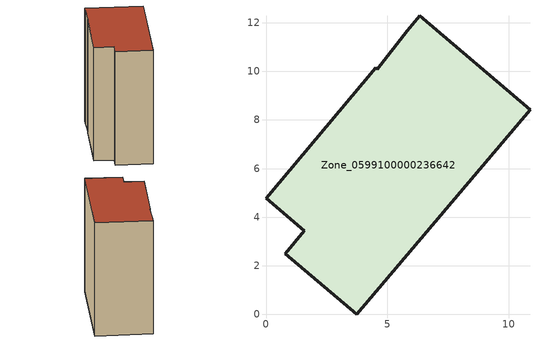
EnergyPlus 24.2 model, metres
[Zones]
Zone_0599100000236642
 floor ground (C_G): 5.8,11.66 6.33,12.29 10.87,8.41 3.73,0 0.8,2.5 1.58,3.43 0,4.77 4.52,10.14 4.58,10.09 z0
 wall outside (C_F): 10.87,8.41 6.33,12.29 5.8,11.66 4.58,10.09 4.52,10.14 0,4.77 1.58,3.43 0.8,2.5 3.73,0 10.87,8.41 z0:12.65
 roof outside (C_R): 6.33,12.29 5.8,11.66 4.58,10.09 4.52,10.14 0,4.77 1.58,3.43 0.8,2.5 3.73,0 10.87,8.41 z12.65
[BUILDING]
Pand.0599100000236642: North Axis=0; Terrain=City; Loads Convergence Tolerance Value=0.04; Temperature Convergence Tolerance Value=0.4; Solar Distribution=FullExterior; Maximum Number of Warmup Days=25; Minimum Number of Warmup Days=1
[Site:Location]
Rotterdam.The.Hague.AP_ZH_NLD Design_Conditions: Latitude=51.96; Longitude=4.45; Time Zone=1; Elevation=-4.5
[SITE:GROUNDTEMPERATURE:BUILDINGSURFACE]
18, 18, 18, 18, 18, 18, 18, 18, 18, 18, 18, 18
[MATERIAL] Thermal Absorptance=0.9; Solar Absorptance=0.7; Visible Absorptance=0.7
Name | Roughness | Thickness | Conductivity | Density | Specific Heat
G.TC.1946 | MediumSmooth | 0.15 | 1 | 540 | 1210
F.TC.1946 | Rough | 0.3 | 0.857143 | 1920 | 840
R.TC.1946 | MediumRough | 0.2 | 0.909091 | 1500 | 1000
[CONSTRUCTION]
C_G: G.TC.1946
C_F: F.TC.1946
C_R: R.TC.1946
[ZONE]
Zone_0599100000236642: Type=1; Multiplier=1; Ceiling Height=Autocalculate; Volume=Autocalculate; Floor Area=autocalculate; Part of Total Floor Area=Yes
[ZONEINFILTRATION:DESIGNFLOWRATE]
Infil_Zone_0599100000236642: Zone or ZoneList or Space or SpaceList=Zone_0599100000236642; Schedule=AlwaysOn; Design Flow Rate Calculation Method=Flow/Area; Flow Rate per Floor Area=0.003; Constant Term Coefficient=1; Temperature Term Coefficient=0; Velocity Term Coefficient=0; Velocity Squared Term Coefficient=0
[HVACTEMPLATE:ZONE:IDEALLOADSAIRSYSTEM]
Zone_0599100000236642: Maximum Heating Supply Air Temperature=50; Minimum Cooling Supply Air Temperature=13; Maximum Heating Supply Air Humidity Ratio=0.0156; Minimum Cooling Supply Air Humidity Ratio=0.0077; Heating Limit=NoLimit; Cooling Limit=NoLimit; Dehumidification Control Type=ConstantSensibleHeatRatio; Cooling Sensible Heat Ratio=0.7; Dehumidification Setpoint=60; Humidification Control Type=None; Humidification Setpoint=30; Outdoor Air Method=None; Outdoor Air Flow Rate per Person=0.00944; Outdoor Air Flow Rate per Zone Floor Area=0; Outdoor Air Flow Rate per Zone=0; Demand Controlled Ventilation Type=None; Outdoor Air Economizer Type=NoEconomizer; Heat Recovery Type=None; Sensible Heat Recovery Effectiveness=0.7; Latent Heat Recovery Effectiveness=0.65
[ZONECONTROL:THERMOSTAT]
ThermostatControl_Zone_0599100000236642: Zone or ZoneList=Zone_0599100000236642; Control Type Schedule=DualSetpointControlType; Control 1=Thermostat_Zone_0599100000236642; Temperature Difference Between Cutout And Setpoint=0
[THERMOSTATSETPOINT:DUALSETPOINT]
Thermostat_Zone_0599100000236642: Heating Setpoint Temperature Schedule=HeatingSetpoint_Zone_0599100000236642; Cooling Setpoint Temperature Schedule=CoolingSetpoint_Zone_0599100000236642
[SCHEDULE:COMPACT]
HeatingSetpoint_Zone_0599100000236642: Through: 12/31, For: AllDays, Until: 24:00, 21
CoolingSetpoint_Zone_0599100000236642: Through: 12/31, For: AllDays, Until: 24:00, 24
DualSetpointControlType: Through: 12/31, For: AllDays, Until: 24:00, 4
AlwaysOn: Through: 12/31, For: AllDays, Until: 24:00, 1
